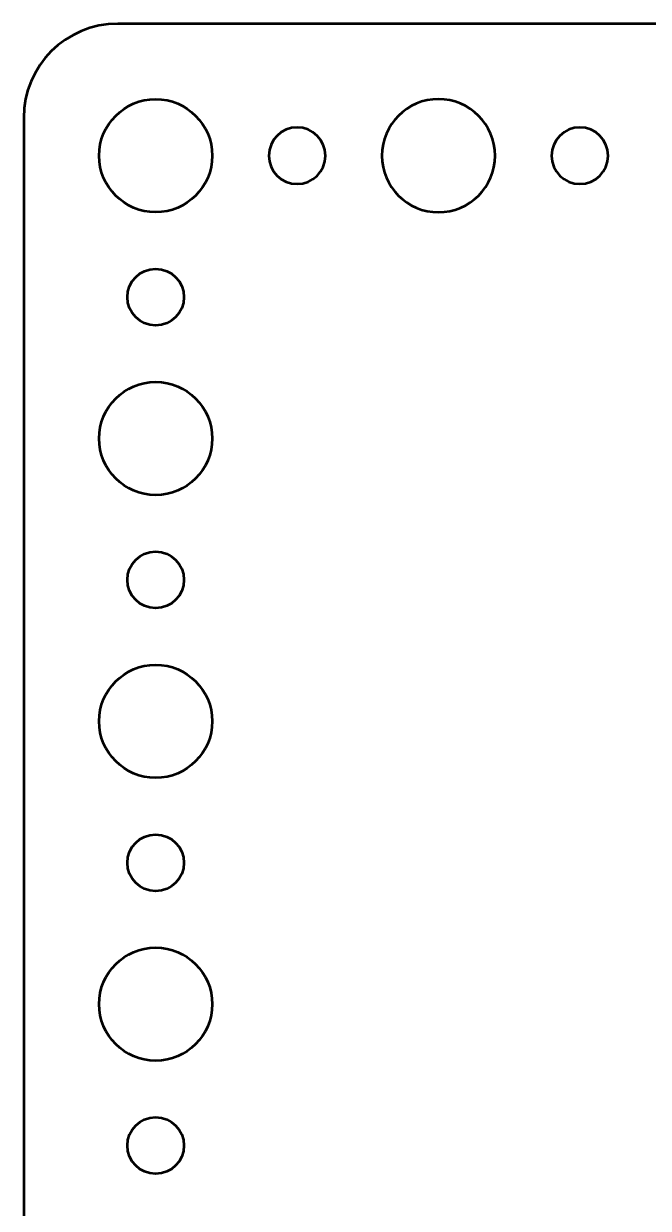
# Model space of a CAD drawing. Header units: centimetres. Extents: x -57 to 41, y -60 to 58.
# Drawn here: x -55.45 to -52.14, y 20.67 to 26.95 of the extents above; entities that cross this region are included whole.
import ezdxf

# ---------------------------------------------------------------- set-up
doc = ezdxf.new("R2010")
doc.units = ezdxf.units.CM
doc.header["$MEASUREMENT"] = 0
doc.layers.add('Layer 1', color=7, linetype='Continuous')

msp = doc.modelspace()

# ---------------------------------------------------------------- linework, layer by layer
at = {"layer": 'Layer 1', "lineweight": 53}
for centre, major_axis in [((-54.74999, 26.24999), (0, 0.30001)), ((-54.75, 25.5), (0, 0.15)), ((-54.74999, 24.74999), (0, 0.30001)), ((-54.75, 24), (0, 0.15)), ((-54.74999, 23.24999), (0, 0.30001)), ((-54.75, 22.5), (0, 0.15)), ((-54.74999, 21.75001), (0, 0.30001)), ((-54.75, 21), (0, 0.15))]:
    msp.add_ellipse(centre, major_axis=major_axis, ratio=1, dxfattribs=at)
for points, knots in [([(-55.45, -2.45), (-55.45, -2.45), (-55.45, 26.45), (-55.45, 26.45), (-55.45, 26.45), (-55.45, 26.72614), (-55.22614, 26.95), (-54.95, 26.95), (-54.95, 26.95), (-54.95, 26.95), (-35.05, 26.95), (-35.05, 26.95), (-35.05, 26.95), (-34.77386, 26.95), (-34.55, 26.72614), (-34.55, 26.45), (-34.55, 26.45), (-34.55, 26.45), (-34.55, -2.45), (-34.55, -2.45), (-34.55, -2.45), (-34.55, -2.72614), (-34.77386, -2.95), (-35.05, -2.95), (-35.05, -2.95), (-35.05, -2.95), (-54.95, -2.95), (-54.95, -2.95), (-54.95, -2.95), (-55.22614, -2.95), (-55.45, -2.72614), (-55.45, -2.45)], [0, 0, 0, 0, 0.1111111, 0.1111111, 0.1111111, 0.1111111, 0.2222222, 0.2222222, 0.2222222, 0.2222222, 0.3333333, 0.3333333, 0.3333333, 0.3333333, 0.4444444, 0.4444444, 0.4444444, 0.4444444, 0.5555556, 0.5555556, 0.5555556, 0.5555556, 0.6666667, 0.6666667, 0.6666667, 0.6666667, 0.7777778, 0.7777778, 0.7777778, 0.7777778, 1, 1, 1, 1]), ([(-53.55, 26.25), (-53.55, 26.41569), (-53.41569, 26.55), (-53.25, 26.55), (-53.25, 26.55), (-53.08431, 26.55), (-52.95, 26.41569), (-52.95, 26.25), (-52.95, 26.25), (-52.95, 26.08431), (-53.08431, 25.95), (-53.25, 25.95), (-53.25, 25.95), (-53.41569, 25.95), (-53.55, 26.08431), (-53.55, 26.25)], [0, 0, 0, 0, 0.2, 0.2, 0.2, 0.2, 0.4, 0.4, 0.4, 0.4, 0.6, 0.6, 0.6, 0.6, 1, 1, 1, 1]), ([(-54.15, 26.25), (-54.15, 26.33284), (-54.08284, 26.4), (-54, 26.4), (-54, 26.4), (-53.91716, 26.4), (-53.85, 26.33284), (-53.85, 26.25), (-53.85, 26.25), (-53.85, 26.16716), (-53.91716, 26.1), (-54, 26.1), (-54, 26.1), (-54.08284, 26.1), (-54.15, 26.16716), (-54.15, 26.25)], [0, 0, 0, 0, 0.2, 0.2, 0.2, 0.2, 0.4, 0.4, 0.4, 0.4, 0.6, 0.6, 0.6, 0.6, 1, 1, 1, 1]), ([(-52.65, 26.25), (-52.65, 26.33284), (-52.58284, 26.4), (-52.5, 26.4), (-52.5, 26.4), (-52.41716, 26.4), (-52.35, 26.33284), (-52.35, 26.25), (-52.35, 26.25), (-52.35, 26.16716), (-52.41716, 26.1), (-52.5, 26.1), (-52.5, 26.1), (-52.58284, 26.1), (-52.65, 26.16716), (-52.65, 26.25)], [0, 0, 0, 0, 0.2, 0.2, 0.2, 0.2, 0.4, 0.4, 0.4, 0.4, 0.6, 0.6, 0.6, 0.6, 1, 1, 1, 1])]:
    msp.add_open_spline(points, degree=3, knots=knots, dxfattribs=at)

doc.saveas('drawing.dxf')
